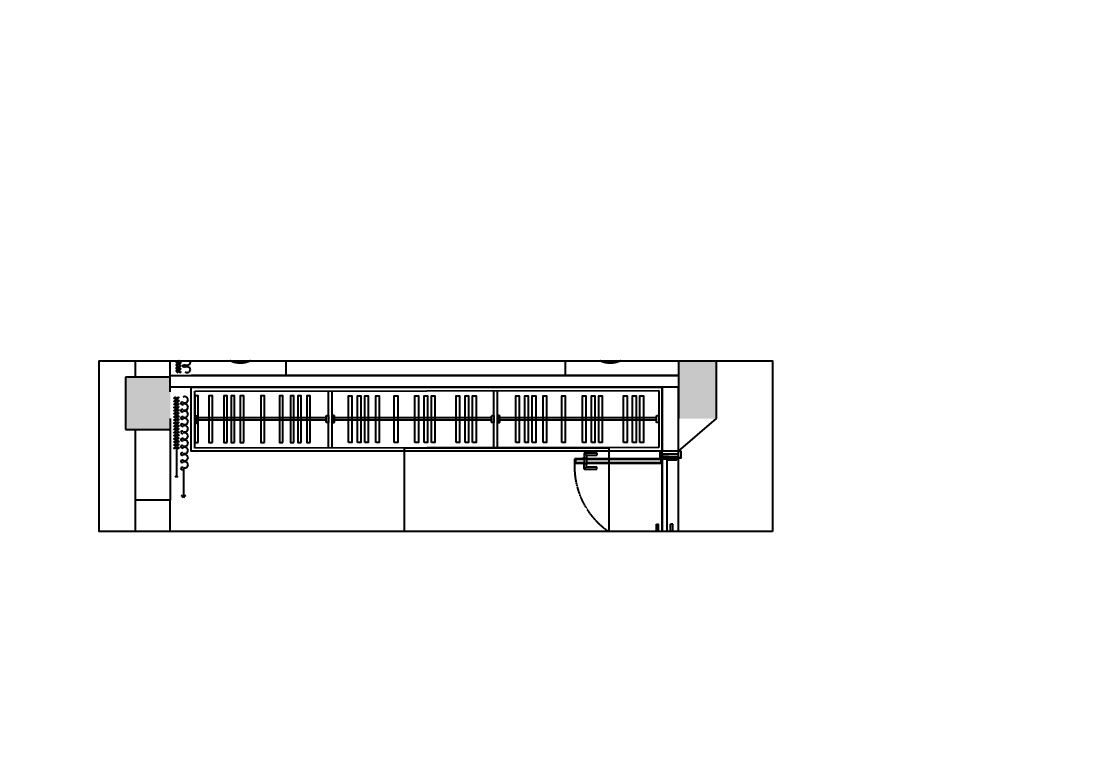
# Model space of a CAD drawing. Header units: millimetres. Extents: x 84840 to 206424, y -288515 to -124389.
# Drawn here: x 130736 to 139885, y -255057 to -248907 of the extents above; entities that cross this region are included whole.
import ezdxf
from ezdxf.lldxf.tags import DXFTag
from ezdxf.xclip import XClip

# ---------------------------------------------------------------- set-up
doc = ezdxf.new("R2010")
doc.units = ezdxf.units.MM
doc.header["$XCLIPFRAME"] = 0
doc.linetypes.add('DASHED2', pattern=[0.375, 0.25, -0.125])
doc.linetypes.add('HIDDEN', pattern=[0.375, 0.25, -0.125])
for name, color, linetype in [('C-门套', 16, 'Continuous'), ('P-原墙线', 7, 'Continuous'), ('P-固定家具1(到顶)', 3, 'Continuous'), ('P-完成面尺寸', 44, 'Continuous'), ('P-文字', 3, 'Continuous'), ('P-新墙线', 4, 'Continuous'), ('P-活动家具', 3, 'Continuous'), ('P-门', 1, 'Continuous'), ('P-门套', 1, 'Continuous')]:
    doc.layers.add(name, color=color, linetype=linetype)
doc.styles.add('H1', font='SimSun.ttf')
tags = doc.linetypes.add('ACAD_ISO03W100', pattern=[30, 12, -18]).pattern_tags.tags
tags[6:7] = [DXFTag(74, 4), DXFTag(75, 0), DXFTag(340, '0'), DXFTag(46, 1.0), DXFTag(50, 0.0), DXFTag(44, 0.0), DXFTag(45, 0.0)]
tags[4:5] = [DXFTag(74, 4), DXFTag(75, 0), DXFTag(340, '0'), DXFTag(46, 1.0), DXFTag(50, 0.0), DXFTag(44, 0.0), DXFTag(45, 0.0)]

# ---------------------------------------------------------------- blocks, each defined once
blk = doc.blocks.new('A$C7EE014FC')
at = {"color": 252, "ltscale": 3}
for centre, radius, start, end in [((785.8, 1646.4), 679.6, 118.97694, 154.84408), ((371.4, 395.3), 212.6, 171.81466, 293.5953)]:
    blk.add_arc(centre, radius, start, end, dxfattribs=at)
at = {"color": 252, "ltscale": 3, "extrusion": (0, 0, -1)}
blk.add_ellipse((328.8, 2082.6), major_axis=(-158.5, -152.9), ratio=0.45088, start_param=-1.570796, end_param=4.712389, dxfattribs=at)
at = {"color": 252, "ltscale": 3}
blk.add_ellipse((328.8, 318.3), major_axis=(-158.5, 152.9), ratio=0.45088, start_param=-1.570796, end_param=4.712389, dxfattribs=at)
at = {"layer": 'P-活动家具'}
for p, q in [((0, 2400), (950.1, 2400)), ((0, 0), (0, 2400)), ((950.1, 2400), (950.1, 2271)), ((154.7, 170), (154.7, 2230)), ((175.2, 2250.5), (929.6, 2250.5)), ((950.1, 170), (950.1, 2230)), ((950.1, 1200), (154.7, 1200)), ((929.6, 149.5), (175.2, 149.5)), ((175.2, 149.5), (929.6, 149.5)), ((950.1, 0), (950.1, 129)), ((0, 0), (950.1, 0))]:
    blk.add_line(p, q, dxfattribs=at)
for centre, start, end in [((175.2, 2230), 90, 180.00317), ((929.6, 2271), 270, 0), ((929.6, 2230), 0, 90), ((175.2, 170), 179.99683, 270), ((929.6, 170), 270, 0), ((929.6, 129), 0, 90)]:
    blk.add_arc(centre, 20.5, start, end, dxfattribs=at)
blk = doc.blocks.new('A$C0F331B38')
at = {"layer": 'P-活动家具'}
for p, q in [((0, 850), (0, 721)), ((850.1, 850), (0, 850)), ((850.1, 0), (850.1, 850)), ((0, 170), (0, 680)), ((674.9, 700.5), (20.5, 700.5)), ((561.4, 700.5), (561.4, 149.5)), ((695.4, 170), (695.4, 680)), ((0, 0), (0, 129)), ((20.5, 149.5), (674.9, 149.5)), ((674.9, 149.5), (20.5, 149.5)), ((850.1, 0), (0, 0))]:
    blk.add_line(p, q, dxfattribs=at)
for centre, start, end in [((20.5, 721), 180, 270), ((20.5, 680), 90, 180), ((674.9, 680), 359.99683, 90), ((20.5, 170), 180, 270), ((20.5, 129), 90, 180), ((674.9, 170), 270, 0.00317)]:
    blk.add_arc(centre, 20.5, start, end, dxfattribs=at)
blk = doc.blocks.new('A$C22EE4B40')
at = {"layer": 'P-新墙线', "color": 252}
for points in [[(631.5, 234.9), (0, 234.9), (0, 3491.3), (1302.1, 3491.3)], [(1975.8, 3491.3), (2539.8, 3491.3)], [(2788.3, 3254.3), (2788.3, 3063.1)], [(2788.3, 663.1), (2788.3, 462.8)], [(809.4, 234.9), (631.5, 234.9)], [(2537.9, 234.9), (1659.4, 234.9)]]:
    blk.add_lwpolyline(points, dxfattribs=at)
at = {"layer": 'P-活动家具'}
for points in [[(1681.7, 1350.3), (731.7, 1350.3), (731.7, 2450.3), (1681.7, 2450.3)], [(1659.4, 629.8), (1659.4, -10.7), (809.4, -10.7), (809.4, 629.8)]]:
    blk.add_lwpolyline(points, close=True, dxfattribs=at)
for centre in [(2734.8, 3447), (2734.8, 270.1)]:
    blk.add_circle(centre, 200, dxfattribs=at)
at = {"rotation": 53.1708397505404}
blk.add_blockref('A$C0F331B38', (1733.7, 3168.1), dxfattribs=at)
at = {"layer": 'P-活动家具', "extrusion": (0, 0, -1), "zscale": -1}
blk.add_blockref('A$C7EE014FC', (-3040.4, 663.1), dxfattribs=at)
blk = doc.blocks.new('A$C3A1E34E2')
at = {"color": 0, "linetype": 'ByBlock'}
for p, q in [((657, 37, 0), (1001, 37, 0)), ((899, 122), (1232, 122))]:
    blk.add_line(p, q, dxfattribs=at)
for centre, start, end in [((1017, 69, 0), 206.8177, 243.0269), ((1017, 5, 0), 116.9731, 153.1823)]:
    blk.add_arc(centre, 36.1, start, end, dxfattribs=at)
for centre, major_axis, start_param, end_param in [((48, 140), (-27.4, 27.4), -0.785341, 1.400999), ((48, 140), (-27.4, 27.4), 3.311504, 5.497844), ((137, 140), (27.4, 27.4), 0.785455, 2.971795), ((137, 140), (27.4, 27.4), 4.8823, 7.06864), ((226, 140), (-27.4, 27.4), -0.785341, 1.400999), ((226, 140), (27.4, 27.4), 4.8823, 7.06864), ((314, 140), (27.4, 27.4), 0.785341, 2.971681), ((314, 140), (27.4, 27.4), 4.882187, 7.068527), ((403, 140), (27.4, 27.4), 0.785341, 2.971681), ((403, 140), (27.4, 27.4), 4.882187, 7.068527), ((492, 140), (-27.4, 27.4), -0.785341, 1.400999), ((492, 140), (-27.4, 27.4), 3.311504, 5.497844), ((580, 140), (27.4, 27.4), 0.785455, 2.971795), ((580, 140), (27.4, 27.4), 4.8823, 7.06864), ((669, 140), (-27.4, 27.4), -0.785341, 1.400999), ((669, 140), (27.4, 27.4), 4.8823, 7.06864), ((758, 140), (27.4, 27.4), 0.785341, 2.971681), ((758, 140), (27.4, 27.4), 4.882187, 7.068527), ((846, 140), (27.4, 27.4), 0.785341, 2.971681), ((846, 140), (27.4, 27.4), 4.882187, 7.068527), ((1280, 181), (46.9, 46.9), 2.824252, 3.456222), ((93, 108), (-11, 11), 0.169911, 4.542591), ((181, 108), (11, 11), 1.740708, 6.113388), ((270, 108), (-11, 11), 0.169911, 4.542591), ((359, 108), (11, 11), 1.740594, 6.113274), ((447, 108), (-11, 11), 0.169798, 2.356194), ((447, 108), (11, 11), 3.927048, 6.113388), ((536, 108), (-11, 11), 0.169911, 4.542591), ((625, 108), (11, 11), 1.740708, 6.113388), ((713, 108), (-11, 11), 0.169911, 4.542591), ((802, 108), (11, 11), 1.740594, 6.113274), ((891, 108), (-11, 11), 0.169798, 2.356194), ((1280, 63), (-46.9, 46.9), -0.314629, 0.31734)]:
    blk.add_ellipse(centre, major_axis=major_axis, ratio=1, start_param=start_param, end_param=end_param, dxfattribs=at)
at = {"color": 0, "extrusion": (0, 0, -1)}
for centre, start_param, end_param in [((15, 37, 0), 1.716714, 4.546394), ((34, 37, 0), -1.424879, 1.716714), ((53, 37, 0), 1.716714, 4.858306), ((72, 37, 0), -1.424879, 1.716714), ((91, 37, 0), 1.716714, 4.858306), ((111, 37, 0), -1.424879, 1.716714), ((130, 37, 0), 1.716714, 4.858306), ((149, 37, 0), -1.424879, 1.716714), ((168, 37, 0), 1.716714, 4.858306), ((187, 37, 0), -1.424879, 1.716714), ((206, 37, 0), 1.716714, 4.858306), ((226, 37, 0), -1.424879, 1.716714), ((245, 37, 0), 1.716714, 4.858306), ((264, 37, 0), -1.424879, 1.716714), ((283, 37, 0), 1.716714, 4.858306), ((302, 37, 0), -1.424879, 1.716714), ((322, 37, 0), 1.716714, 4.858306), ((341, 37, 0), -1.424879, 1.716714), ((360, 37, 0), 1.716714, 4.858306), ((379, 37, 0), -1.424879, 1.716714), ((398, 37, 0), 1.716714, 4.858306), ((418, 37, 0), -1.424879, 1.716714), ((437, 37, 0), 1.716714, 4.858306), ((456, 37, 0), -1.424879, 1.716714), ((475, 37, 0), 1.716714, 4.858306), ((494, 37, 0), -1.424879, 1.716714), ((514, 37, 0), 1.716714, 4.858306), ((533, 37, 0), -1.424879, 1.716714), ((552, 37, 0), 1.716714, 4.858306), ((571, 37, 0), -1.424879, 1.716714), ((590, 37, 0), 1.716714, 4.858306), ((610, 37, 0), -1.424879, 1.716714), ((629, 37, 0), 1.716714, 4.858306), ((648, 37, 0), -1.424879, 1.716714)]:
    blk.add_ellipse(centre, major_axis=(-16.5, 28.6), ratio=0.254545, start_param=start_param, end_param=end_param, dxfattribs=at)
at = {"color": 0, "linetype": 'ByBlock', "extrusion": (0, 0, -1)}
blk.add_ellipse((891, 108), major_axis=(13.9, 8.4), ratio=0.942431, start_param=-0.491972, end_param=2.091434, dxfattribs=at)
blk = doc.blocks.new('A$C404574AA')
at = {"layer": 'P-门', "color": 252, "linetype": 'ACAD_ISO03W100', "ltscale": 0.001}
for p, q in [((50, 753, 233.2), (50, 3, 233.2)), ((50, 753, 233.2), (90, 753, 233.2)), ((90, 753, 233.2), (90, 3, 233.2)), ((90, 3, 233.2), (90, 743, 233.2)), ((0, 82.9, 233.2), (0, 192.4, 233.2)), ((0, 192.4, 233.2), (19, 192.4, 233.2)), ((19, 101.9, 233.2), (19, 192.4, 233.2)), ((140, 192.4, 233.2), (121, 192.4, 233.2)), ((121, 101.9, 233.2), (121, 192.4, 233.2)), ((140, 82.9, 233.2), (140, 192.4, 233.2)), ((19, 101.9, 233.2), (0, 82.9, 233.2)), ((19, 101.9, 233.2), (45, 101.9, 233.2)), ((45, 112.4, 233.2), (45, 72.4, 233.2)), ((45, 112.4, 233.2), (50, 112.4, 233.2)), ((90, 102.2, 233.2), (50, 102.2, 233.2)), ((95, 112.4, 233.2), (90, 112.4, 233.2)), ((95, 112.4, 233.2), (95, 72.4, 233.2)), ((121, 101.9, 233.2), (95, 101.9, 233.2)), ((121, 101.9, 233.2), (140, 82.9, 233.2)), ((0, 82.9, 233.2), (45, 82.9, 233.2)), ((45, 72.4, 233.2), (50, 72.4, 233.2)), ((90, 82.7, 233.2), (50, 82.7, 233.2)), ((50, 3, 233.2), (90, 3, 233.2)), ((95, 72.4, 233.2), (90, 72.4, 233.2)), ((140, 82.9, 233.2), (95, 82.9, 233.2))]:
    blk.add_line(p, q, dxfattribs=at)
at = {"layer": 'P-门'}
for p, q in [((90, 753, 233.2), (840, 753, 233.2)), ((90, 713, 233.2), (90, 753, 233.2)), ((650.6, 803, 233.2), (650.6, 784, 233.2)), ((760.1, 803, 233.2), (650.6, 803, 233.2)), ((741.1, 784, 233.2), (650.6, 784, 233.2)), ((730.6, 758, 233.2), (730.6, 753, 233.2)), ((730.6, 758, 233.2), (770.6, 758, 233.2)), ((740.8, 753, 233.2), (740.8, 713, 233.2)), ((741.1, 784, 233.2), (760.1, 803, 233.2)), ((741.1, 784, 233.2), (741.1, 758, 233.2)), ((760.1, 803, 233.2), (760.1, 758, 233.2)), ((760.3, 753, 233.2), (760.3, 713, 233.2)), ((770.6, 758, 233.2), (770.6, 753, 233.2)), ((840, 713, 233.2), (840, 753, 233.2)), ((90, 713, 233.2), (840, 713, 233.2)), ((741.1, 682, 233.2), (650.6, 682, 233.2)), ((650.6, 663, 233.2), (650.6, 682, 233.2)), ((760.1, 663, 233.2), (650.6, 663, 233.2)), ((730.6, 708, 233.2), (730.6, 713, 233.2)), ((730.6, 708, 233.2), (770.6, 708, 233.2)), ((741.1, 682, 233.2), (741.1, 708, 233.2)), ((741.1, 682, 233.2), (760.1, 663, 233.2)), ((760.1, 663, 233.2), (760.1, 708, 233.2)), ((770.6, 708, 233.2), (770.6, 713, 233.2))]:
    blk.add_line(p, q, dxfattribs=at)
at = {"layer": 'P-门', "color": 252}
for p, q in [((100, 713, 233.2), (100, 753, 233.2)), ((100, 747, 233.2), (740.8, 747, 233.2)), ((760.3, 747, 233.2), (832, 747, 233.2)), ((832, 713, 233.2), (832, 753, 233.2)), ((100, 719, 233.2), (740.8, 719, 233.2)), ((760.3, 719, 233.2), (832, 719, 233.2))]:
    blk.add_line(p, q, dxfattribs=at)
at = {"layer": 'P-门', "color": 252, "linetype": 'DASHED2'}
blk.add_arc((154.7, 685.8, 233.2), 685.8, 264.58541, 2.27588, dxfattribs=at)
blk = doc.blocks.new('0000000000000000000222')
at = {"layer": 'P-原墙线'}
blk.add_hatch(color=8, dxfattribs=at).paths.add_polyline_path([(247097.8, 44258.9), (247097.8, 44708.9), (246712.8, 44708.9), (246712.8, 44613.9), (246712.8, 44383.9), (246712.8, 44258.9)])
h = blk.add_hatch(color=8, dxfattribs=at)
h.paths.add_polyline_path([(239262.8, 43993.9), (239262.8, 44123.9), (239262.8, 44313.9), (238842.8, 44313.9), (238842.8, 44213.9), (238842.8, 43993.9)])
h.paths.add_polyline_path([(242022.8, 43993.9), (242347.8, 43993.9), (242347.8, 44613.9), (242022.8, 44613.9)])
at = {"layer": 'C-门套', "linetype": 'HIDDEN'}
blk.add_lwpolyline([(246712.8, 45313.9), (247012.8, 45313.9), (247012.8, 47353.9), (246712.8, 47353.9)], close=True, dxfattribs=at)
at = {"layer": 'C-门套', "linetype": 'HIDDEN', "elevation": 116.6}
blk.add_lwpolyline([(242347.8, 45708.9), (242347.8, 44958.9), (242487.8, 44958.9), (242487.8, 45708.9)], close=True, dxfattribs=at)
at = {"layer": 'P-原墙线'}
for p, q in [((246712.8, 44613.9), (246712.8, 45313.9)), ((246712.8, 45313.9), (247012.8, 45313.9)), ((247012.8, 44708.9), (247012.8, 45313.9)), ((247097.8, 44708.9), (246712.8, 44708.9)), ((247097.8, 44258.9), (247097.8, 44708.9)), ((242022.8, 44613.9), (242022.8, 43993.9)), ((242347.8, 43993.9), (242347.8, 44613.9)), ((246532.8, 44613.9), (246532.8, 44383.9)), ((246712.8, 44383.9), (246712.8, 44078.9)), ((246712.8, 44258.9), (247097.8, 44258.9)), ((247012.8, 44078.9), (247012.8, 44258.9))]:
    blk.add_line(p, q, dxfattribs=at)
at = {"layer": 'P-固定家具1(到顶)', "color": 252}
for p, q in [((242517.6, 44863.9), (246502.8, 44868, 210.9)), ((242517.6, 44373.9), (242517.6, 44863.9)), ((243902.8, 44865.3), (243902.8, 44373.9)), ((243932.8, 44865.3), (243932.8, 44373.9)), ((245322.8, 44863.9), (245322.8, 44373.9)), ((245352.8, 44863.9), (245352.8, 44373.9)), ((246502.8, 44868, 210.9), (246502.8, 44378, 210.9)), ((242537.6, 44628.9), (243882.8, 44628.9)), ((242537.6, 44608.9), (243882.8, 44608.9)), ((243952.8, 44628.9), (245302.8, 44628.9)), ((243952.8, 44608.9), (245302.8, 44608.9)), ((245372.8, 44628.9), (246482.8, 44628.9, -112.4)), ((245372.8, 44608.9), (246482.8, 44608.9, -112.4)), ((246502.8, 44378, 210.9), (242517.6, 44373.9))]:
    blk.add_line(p, q, dxfattribs=at)
at = {"layer": 'P-固定家具1(到顶)'}
blk.add_lwpolyline([(242487.6, 44893.9), (246532.8, 44893.9), (246532.8, 44343.9), (242487.6, 44343.9)], close=True, dxfattribs=at)
at = {"layer": 'P-固定家具1(到顶)', "color": 252}
for points in [[(242679.2, 44818.9), (242679.2, 44418.9), (242649.2, 44418.9), (242649.2, 44818.9)], [(242742.6, 44818.9), (242742.6, 44418.9), (242712.6, 44418.9), (242712.6, 44818.9)], [(242820.2, 44818.9), (242820.2, 44418.9), (242790.2, 44418.9), (242790.2, 44818.9)], [(243032.6, 44818.9), (243032.6, 44418.9), (243002.6, 44418.9), (243002.6, 44818.9)], [(243096, 44818.9), (243096, 44418.9), (243066, 44418.9), (243066, 44818.9)], [(243173.6, 44818.9), (243173.6, 44418.9), (243143.6, 44418.9), (243143.6, 44818.9)], [(243351.1, 44818.9), (243351.1, 44418.9), (243321.1, 44418.9), (243321.1, 44818.9)], [(243511.1, 44818.9), (243511.1, 44418.9), (243481.1, 44418.9), (243481.1, 44818.9)], [(243604.4, 44818.9), (243604.4, 44418.9), (243574.4, 44418.9), (243574.4, 44818.9)], [(243667.8, 44818.9), (243667.8, 44418.9), (243637.8, 44418.9), (243637.8, 44818.9)], [(243745.4, 44818.9), (243745.4, 44418.9), (243715.4, 44418.9), (243715.4, 44818.9)], [(244116.6, 44818.9), (244116.6, 44418.9), (244086.6, 44418.9), (244086.6, 44818.9)], [(244180, 44818.9), (244180, 44418.9), (244150, 44418.9), (244150, 44818.9)], [(244257.6, 44818.9), (244257.6, 44418.9), (244227.6, 44418.9), (244227.6, 44818.9)], [(244470, 44818.9), (244470, 44418.9), (244440, 44418.9), (244440, 44818.9)], [(244533.4, 44818.9), (244533.4, 44418.9), (244503.4, 44418.9), (244503.4, 44818.9)], [(244611, 44818.9), (244611, 44418.9), (244581, 44418.9), (244581, 44818.9)], [(244788.4, 44818.9), (244788.4, 44418.9), (244758.4, 44418.9), (244758.4, 44818.9)], [(244948.5, 44818.9), (244948.5, 44418.9), (244918.5, 44418.9), (244918.5, 44818.9)], [(245041.8, 44818.9), (245041.8, 44418.9), (245011.8, 44418.9), (245011.8, 44818.9)], [(245105.2, 44818.9), (245105.2, 44418.9), (245075.2, 44418.9), (245075.2, 44818.9)], [(245182.8, 44818.9), (245182.8, 44418.9), (245152.8, 44418.9), (245152.8, 44818.9)], [(245510.1, 44818.9), (245510.1, 44418.9), (245540.1, 44418.9), (245540.1, 44818.9)], [(245587.7, 44818.9), (245587.7, 44418.9), (245617.7, 44418.9), (245617.7, 44818.9)], [(245651.1, 44818.9), (245651.1, 44418.9), (245681.1, 44418.9), (245681.1, 44818.9)], [(245744.4, 44818.9), (245744.4, 44418.9), (245774.4, 44418.9), (245774.4, 44818.9)], [(245904.5, 44818.9), (245904.5, 44418.9), (245934.5, 44418.9), (245934.5, 44818.9)], [(246081.9, 44818.9), (246081.9, 44418.9), (246111.9, 44418.9), (246111.9, 44818.9)], [(246159.5, 44818.9), (246159.5, 44418.9), (246189.5, 44418.9), (246189.5, 44818.9)], [(246222.9, 44818.9), (246222.9, 44418.9), (246252.9, 44418.9), (246252.9, 44818.9)], [(246349.9, 44818.9), (246349.9, 44418.9), (246379.9, 44418.9), (246379.9, 44818.9)]]:
    blk.add_lwpolyline(points, close=True, dxfattribs=at)
at = {"layer": 'P-固定家具1(到顶)', "color": 252, "elevation": 112.4}
blk.add_lwpolyline([(246472.8, 44818.9), (246472.8, 44418.9), (246502.8, 44418.9), (246502.8, 44818.9)], close=True, dxfattribs=at)
at = {"layer": 'P-固定家具1(到顶)', "color": 252}
for points in [[(242517.6, 44648.9), (242532.6, 44648.9, -0.414214), (242537.6, 44643.9), (242537.6, 44593.9, -0.414214), (242532.6, 44588.9), (242517.6, 44588.9)], [(243902.8, 44648.9), (243887.8, 44648.9, 0.414214), (243882.8, 44643.9), (243882.8, 44593.9, 0.414214), (243887.8, 44588.9), (243902.8, 44588.9)], [(243902.8, 44648.9), (243887.8, 44648.9, 0.414214), (243882.8, 44643.9), (243882.8, 44593.9, 0.414214), (243887.8, 44588.9), (243902.8, 44588.9)], [(243932.8, 44648.9), (243947.8, 44648.9, -0.414214), (243952.8, 44643.9), (243952.8, 44593.9, -0.414214), (243947.8, 44588.9), (243932.8, 44588.9)], [(243932.8, 44648.9), (243947.8, 44648.9, -0.414214), (243952.8, 44643.9), (243952.8, 44593.9, -0.414214), (243947.8, 44588.9), (243932.8, 44588.9)], [(245322.8, 44648.9), (245307.8, 44648.9, 0.414214), (245302.8, 44643.9), (245302.8, 44593.9, 0.414214), (245307.8, 44588.9), (245322.8, 44588.9)], [(245322.8, 44648.9), (245307.8, 44648.9, 0.414214), (245302.8, 44643.9), (245302.8, 44593.9, 0.414214), (245307.8, 44588.9), (245322.8, 44588.9)], [(245352.8, 44648.9), (245367.8, 44648.9, -0.414214), (245372.8, 44643.9), (245372.8, 44593.9, -0.414214), (245367.8, 44588.9), (245352.8, 44588.9)], [(245352.8, 44648.9), (245367.8, 44648.9, -0.414214), (245372.8, 44643.9), (245372.8, 44593.9, -0.414214), (245367.8, 44588.9), (245352.8, 44588.9)], [(246502.8, 44653), (246487.8, 44653, 0.414214), (246482.8, 44648), (246482.8, 44598, 0.414214), (246487.8, 44593), (246502.8, 44593)]]:
    blk.add_lwpolyline(points, format="xyb", close=True, dxfattribs=at)
at = {"layer": 'P-新墙线'}
blk.add_line((241132.7, 45293.9), (241727.1, 45788.9), dxfattribs=at)
at = {"layer": 'P-新墙线', "linetype": 'ByBlock', "ltscale": 3}
for p, q in [((242347.8, 44893.9), (242022.8, 44613.9)), ((242347.8, 44893.9), (242487.6, 44893.9)), ((242347.8, 44893.9), (242347.8, 44343.9)), ((242487.6, 44893.9), (242487.6, 44343.9)), ((242347.8, 44343.9), (246712.8, 44343.9)), ((246712.8, 44243.9), (242347.8, 44243.9))]:
    blk.add_line(p, q, dxfattribs=at)
at = {"layer": 'P-新墙线'}
blk.add_lwpolyline([(242946.6, 45908.2), (244701.7, 45908.2), (244701.7, 44866.1), (242946.6, 44866.1)], close=True, dxfattribs=at)
blk.add_lwpolyline([(242347.8, 44243.9), (246532.8, 44243.9)], dxfattribs=at)
at = {"layer": 'P-门套'}
for p, q in [((242442.8, 44958.9, 233.2), (242347.8, 44958.9, 116.6)), ((242347.8, 44953.9, 116.6), (242347.8, 44958.9, 116.6)), ((242347.8, 44958.9, 116.6), (242362.8, 44958.9, 116.6)), ((242362.8, 44958.9, 116.6), (242347.8, 44958.9, 116.6)), ((242362.8, 44953.9, 116.6), (242347.8, 44953.9, 116.6)), ((242347.8, 44938.9), (242347.8, 44945.9)), ((242347.8, 44945.9, 116.6), (242362.8, 44945.9, 116.6)), ((242487.8, 44938.9, 116.6), (242347.8, 44938.9)), ((242347.8, 44938.9), (242347.8, 44918.9)), ((242432.8, 44938.9, 116.6), (242347.8, 44938.9)), ((242362.8, 44945.9, 116.6), (242362.8, 44953.9, 116.6)), ((242487.8, 44938.9, 116.6), (242432.8, 44938.9, 116.6)), ((242432.8, 44938.9, 116.6), (242487.8, 44938.9, 116.6)), ((242487.8, 44958.9, 233.2), (242442.8, 44958.9, 233.2)), ((242472.8, 44945.9, 233.2), (242472.8, 44953.9, 233.2)), ((242472.8, 44953.9, 233.2), (242487.8, 44953.9, 233.2)), ((242487.8, 44945.9, 233.2), (242472.8, 44945.9, 233.2)), ((242487.8, 44953.9, 233.2), (242487.8, 44958.9, 233.2)), ((242487.8, 44938.9, 116.6), (242487.8, 44945.9, 116.6)), ((242487.8, 44918.9, 116.6), (242487.8, 44938.9, 116.6)), ((242347.8, 44918.9, -116.6), (242487.8, 44918.9))]:
    blk.add_line(p, q, dxfattribs=at)
blk.add_lwpolyline([(242347.8, 44945.9), (242347.8, 44893.9), (242327.8, 44893.9), (242327.8, 44953.9), (242347.8, 44953.9)], dxfattribs=at)
blk.add_lwpolyline([(242362.8, 44968.9), (242362.8, 44958.9), (242442.8, 44958.9), (242442.8, 44968.9)], close=True, dxfattribs=at)
at = {"layer": 'P-门套', "elevation": 116.6}
blk.add_lwpolyline([(242487.8, 44945.9), (242487.8, 44893.9), (242507.8, 44893.9), (242507.8, 44953.9), (242487.8, 44953.9)], dxfattribs=at)
at = {"layer": 'P-活动家具', "color": 252, "yscale": 0.7000000000116415, "zscale": 0.7000000000000002, "rotation": 90}
for p, xscale in [((246685.1, 44419.2), 0.7000000000116415), ((246667.9, 44227.5, 3.8), -0.7000000000116415)]:
    blk.add_blockref('A$C3A1E34E2', p, dxfattribs=dict(at, xscale=xscale))
at = {"layer": 'P-活动家具', "rotation": 90}
blk.add_blockref('A$C22EE4B40', (246380.4, 41203.6), dxfattribs=at)
at = {"layer": 'P-门', "xscale": -1, "rotation": 180}
blk.add_blockref('A$C404574AA', (242397.8, 45711.9, -116.6), dxfattribs=at)
at = {"layer": 'P-文字', "style": 'H1', "width": 0.8}
blk.add_text('生活阳台', height=160, dxfattribs=at).set_placement((247306.3, 44512.4))
blk = doc.blocks.new('0086')
at = {"layer": 'P-完成面尺寸'}
blk.add_blockref('0000000000000000000222', (-130019.4, -173987.5), dxfattribs=at)

msp = doc.modelspace()

# ---------------------------------------------------------------- linework, layer by layer
msp.add_lwpolyline([(137186.5, -253287.9), (131403.8, -253287.9), (131403.8, -251822.1), (137186.5, -251822.1)], close=True)

# ---------------------------------------------------------------- block references
at = {"layer": 'P-完成面尺寸'}
ref = msp.add_blockref('0086', (248708.5, -381690.8), dxfattribs=dict(at, rotation=180))
XClip(ref).set_block_clipping_path([(111522.004181007, -129868.6705161884), (117304.6959803331, -128402.8847835524)])

doc.saveas('drawing.dxf')
